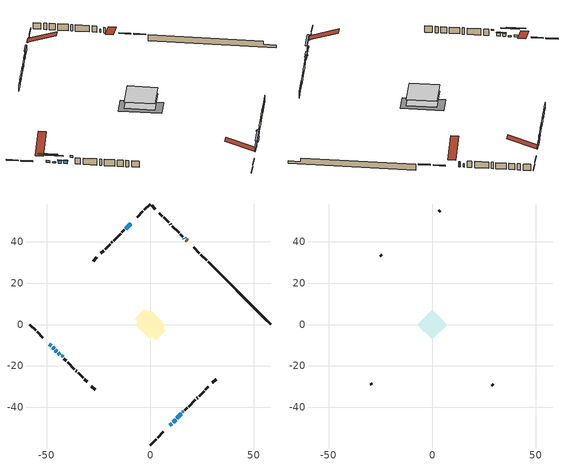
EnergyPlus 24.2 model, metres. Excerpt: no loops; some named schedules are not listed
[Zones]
conditioned space
 floor adiabatic (AdiabaticFloorConstruction): -7.22,0 0,7.22 7.22,0 0,-7.22 z1.07
 floor foundation (Slab1 construction): -7.56,2.79 -2.79,7.56 7.56,-2.79 2.79,-7.56 z-1.22
 wall outside (RimJoist1 construction): 0,-58.15 2.85,-55.3 / -58.15,0 -55.3,-2.85 / 0,58.15 -2.85,55.3 / 27.25,30.9 24.4,33.75 z1.07:1.37
 wall outside (RimJoist2 construction): 3.51,-54.64 6.33,-51.82 / -54.64,-3.51 -51.82,-6.33 / -3.51,54.64 -6.33,51.82 / 23.74,34.41 20.92,37.23 z1.07:1.37
 wall outside (AdiabaticWallConstruction 1): 17.76,40.39 17.33,40.82 z1.07:3.1
 wall outside (AdiabaticWallConstruction): 16.68,41.47 16.38,41.77 z1.07:2.29; 9.48,-48.67 10.36,-47.79 / -48.67,-9.48 -47.79,-10.36 z1.07:1.83; 11.02,-47.13 12.19,-45.96 z1.07:3.13; -47.13,-11.02 -46.41,-11.74 z1.07:1.45; -9.48,48.67 -11.89,46.26 z1.07:2.7; -45.76,-12.39 -45.09,-13.06 z1.07:2.11; 12.85,-45.3 14.97,-43.18 / -44.44,-13.71 -43.64,-14.51 z1.07:2.09
 wall outside (Wall1 construction): 16.74,-41.4 17.88,-40.27 / -41.69,-16.46 -40.56,-17.59 / -12.55,45.6 -13.68,44.47 / 15.72,42.43 14.59,43.56 z1.07:3.51
 wall outside (Wall2 construction): 18.53,-39.61 21.83,-36.32 / -39.9,-18.25 -36.6,-21.55 / -14.34,43.81 -17.63,40.52 / 13.93,44.22 10.64,47.51 z1.07:3.51
 wall outside (Wall3 construction): 22.49,-35.66 22.92,-35.23 / -35.95,-22.2 -35.51,-22.64 / -18.29,39.86 -18.72,39.43 / 9.98,48.17 9.55,48.6 z1.07:3.51
 wall outside (Wall4 construction): 23.58,-34.57 26,-32.15 / -34.86,-23.29 -32.44,-25.71 / -19.38,38.77 -21.8,36.35 / 8.89,49.26 6.47,51.68 z1.07:3.51
 wall outside (Wall5 construction): 26.66,-31.49 28.02,-30.13 / -31.78,-26.37 -30.42,-27.73 / -22.46,35.69 -23.82,34.33 / 5.81,52.34 4.45,53.7 z1.07:3.51
 wall outside (Wall7 construction): 30.01,-28.14 31.81,-26.34 / -28.42,-29.73 -26.62,-31.53 / -25.81,32.34 -27.61,30.54 / 2.46,55.69 0.66,57.49 z1.07:3.51
 wall foundation (FoundationWall1 construction): 27.9,30.25,-1.22 27.9,30.25,1.07 55.12,3.02,1.07 55.12,3.02,-0.26 58.15,0,-0.26 58.15,0,-1.22
 window (WindowConstruction 4): 16.68,41.47 16.38,41.77 z1.07:2.29
 window (WindowConstruction 5): 9.48,-48.67 10.36,-47.79 z1.07:1.83
 window (WindowConstruction 6): 11.02,-47.13 12.19,-45.96 z1.07:3.13
 window (WindowConstruction 7): -48.67,-9.48 -47.79,-10.36 z1.07:1.83
 window (WindowConstruction 8): -47.13,-11.02 -46.41,-11.74 z1.07:1.45
 window (WindowConstruction): -9.48,48.67 -11.89,46.26 z1.07:2.69
 window (WindowConstruction 1): -45.75,-12.39 -45.09,-13.06 z1.07:2.11
 window (WindowConstruction 2): 12.85,-45.3 14.97,-43.18 z1.07:2.08
 window (WindowConstruction 3): -44.43,-13.71 -43.64,-14.51 z1.07:2.08
 door (Door): 17.76,40.39 17.33,40.82 z1.07:3.1
 ceiling adiabatic (AdiabaticFloorConstruction): 0,-7.22 7.22,0 0,7.22 -7.22,0 z1.07
 roof outside (AdiabaticRoofConstruction): 16.09,-42.06,3.51 15.65,-41.62,3.72 15.18,-42.09,3.72 15.62,-42.53,3.51; -42.35,-15.81,3.51 -41.74,-15.2,3.8 -42.38,-14.55,3.8 -42.99,-15.16,3.51
 skylight (SkylightConstruction): 16.09,-42.06,3.51 15.65,-41.62,3.72 15.18,-42.09,3.72 15.62,-42.53,3.51
 skylight (SkylightConstruction 1): -42.35,-15.8,3.51 -41.74,-15.2,3.79 -42.38,-14.55,3.79 -42.99,-15.16,3.51
attic - vented
 floor to conditioned space (Floor1 construction Reversed): -7.18,0 0,7.18 7.18,0 0,-7.18 z3.51
 wall outside (Wall6 construction): 28.67,-29.48 29.36,-28.79 / -29.76,-28.39 -29.08,-29.07 / -24.47,33.68 -25.16,32.99 / 3.8,54.35 3.11,55.04 z1.07:3.51
 roof outside (Roof1 construction): 8.83,-49.32,3.51 1.83,-42.33,6.8 -0.01,-44.17,6.8 6.98,-51.16,3.51; -49.32,-8.83,3.51 -42.33,-1.83,6.8 -44.17,0.01,6.8 -51.16,-6.98,3.51; -8.83,49.32,3.51 -1.83,42.33,6.8 0.01,44.17,6.8 -6.98,51.16,3.51; 18.42,39.73,3.51 11.43,32.74,6.8 13.27,30.9,6.8 20.26,37.89,3.51
shading: 12.23,-45.92 7.62,-50.53 7.91,-50.82 12.52,-46.21 z4.47; 14.05,-44.09 9.15,-49 9.44,-49.29 14.35,-44.39 z5.77; -45.92,-12.23 -50.53,-7.62 -50.82,-7.91 -46.21,-12.52 z4.47; -44.55,-13.6 -49,-9.15 -49.29,-9.44 -44.84,-13.89 z4.09; -12.03,46.12 -9.34,48.81 -9.63,49.1 -12.32,46.41 z2.9; -44.95,-13.2 -45.9,-12.25 -46.19,-12.54 -45.24,-13.49 z2.31; 15.11,-43.04 12.7,-45.45 12.99,-45.74 15.4,-43.33 z2.29; -43.5,-14.65 -44.58,-13.57 -44.87,-13.86 -43.79,-14.94 z2.29
[Building]
Building 1: Terrain=Suburbs
[Site:Location]
London AP_ON: Latitude {deg}=43.03; Longitude {deg}=-81.15; Time Zone {hr}=-5; Elevation {m}=278; Keep Site Location Information=Yes
[Site:GroundTemperature:Shallow]
3.98693, 1.93205, 1.76749, 2.74264, 6.6573, 10.5537, 13.9317, 16.0716, 16.2534, 14.513, 11.2211, 7.44421
[Site:WaterMainsTemperature]
Calculation Method=Schedule; Temperature Schedule=mains temperature schedule
[Material] Roughness=Rough; Thermal Absorptance=0.9
Name | Thickness {m} | Conductivity {W/m-K} | Density {kg/m3} | Specific Heat {J/kg-K} | Solar Absorptance | Visible Absorptance
asphalt or fiberglass shingles | 0.00635 | 0.162714 | 1121.4 | 1465.45 | 0.4 | 0.4
asphalt or fiberglass shingles 1 | 0.00635 | 0.162714 | 1121.4 | 1465.45 | 0.7 | 0.7
ceiling loosefill ins | 0.169333 | 0.0480833 | 16.02 | 1046.75 | 0.7 | 0.7
ceiling stud and cavity | 0.1397 | 0.157727 | 65.682 | 1177.47 | 0.7 | 0.7
concrete 4.0 in. | 0.1016 | 1.803125 | 2242.8 | 837.4 | 0.7 | 0.7
concrete 8.0 in. | 0.2032 | 1.803125 | 2242.8 | 837.4 | 0.7 | 0.7
door material | 0.04445 | 0.053851 | 512.64 | 1214.23 | 0.7 | 0.7
exterior vertical ins | 0.0216958 | 0.029427 | 32.04 | 1214.23 | 0.7 | 0.7
floor covering | 0.0127 | 0.0433444 | 54.468 | 1339.84 | 0.6 | 0.6
floor rigid ins; roof rigid ins; wall rigid ins | 0.512978 | 0.029427 | 32.04 | 1214.23 | 0.7 | 0.7
floor stud and cavity | 0.1397 | 1.75129 | 37.0049 | 1207.88 | 0.7 | 0.7
furniture material conditioned space 1 | 0.1524 | 0.115458 | 640.8 | 1214.23 | 0.6 | 0.6
gypsum board | 0.0127 | 0.160291 | 801 | 837.4 | 0.6 | 0.6
gypsum board 1 | 0.0127 | 0.160291 | 801 | 837.4 | 0.7 | 0.7
osb sheathing 0.5 in. | 0.0127 | 0.115458 | 512.64 | 1214.23 | 0.7 | 0.7
osb sheathing 0.75 in. | 0.01905 | 0.115458 | 512.64 | 1214.23 | 0.7 | 0.7
osb sheathing 2.0 in. | 0.0508 | 0.115458 | 512.64 | 1214.23 | 0.7 | 0.7
rim joist rigid ins | 0.051816 | 0.029427 | 32.04 | 1214.23 | 0.7 | 0.7
rim joist stud and cavity | 0.0508 | 0.311623 | 125.044 | 1163.47 | 0.6 | 0.6
rim joist stud and cavity 1 | 0.0508 | 0.0296939 | 125.044 | 1163.47 | 0.6 | 0.6
roof stud and cavity | 0.18415 | 1.78685 | 37.0049 | 1207.88 | 0.6 | 0.6
wall stud and cavity | 0.1397 | 0.111431 | 139.0536 | 1170.24 | 0.7 | 0.7
wall stud and cavity 1 | 0.1397 | 0.0830768 | 139.0536 | 1170.24 | 0.7 | 0.7
wall stud and cavity 2 | 0.1397 | 0.132011 | 139.0536 | 1170.24 | 0.7 | 0.7
wall stud and cavity 3 | 0.1397 | 0.0965188 | 139.0536 | 1170.24 | 0.7 | 0.7
wall stud and cavity 4 | 0.1397 | 0.102637 | 139.0536 | 1170.24 | 0.7 | 0.7
wall stud and cavity 5 | 0.0889 | 6.1454 | 50.32683 | 1063.81 | 0.6 | 0.6
wall stud and cavity 6 | 0.0889 | 0.380278 | 52.3479 | 1209.89 | 0.7 | 0.7
wall stud and cavity 7 | 0.0889 | 0.391764 | 83.0341 | 1211.67 | 0.7 | 0.7
wood siding | 0.0254 | 0.102417 | 544.68 | 1172.36 | 0.4 | 0.4
wood siding 1 | 0.00254 | 0.102417 | 544.68 | 1172.36 | 0.4 | 0.4
wood siding 2; wood siding 3; wood siding 4 | 0.0254 | 0.102417 | 544.68 | 1172.36 | 0.7 | 0.7
[WindowMaterial:SimpleGlazingSystem]
Name | U-Factor {W/m2-K} | Solar Heat Gain Coefficient
SkylightMaterial | 2.65124 | 0.5908
SkylightMaterial 1 | 2.6428 | 0.6248
WindowMaterial | 2.15537 | 0.6
WindowMaterial 1 | 2.32344 | 0.53
WindowMaterial 2 | 2.34274 | 0.53
WindowMaterial 3 | 2.41769 | 0.51
WindowMaterial 4 | 2.986628 | 0.6
WindowMaterial 5 | 3.27961 | 0.53
WindowMaterial 6 | 2.98038 | 0.59
WindowMaterial 7 | 5.06534 | 0.63
[Construction]
AdiabaticFloorConstruction: floor stud and cavity, floor rigid ins, osb sheathing 0.75 in., floor covering
AdiabaticRoofConstruction: asphalt or fiberglass shingles 1, roof rigid ins, osb sheathing 0.75 in., roof stud and cavity
AdiabaticWallConstruction: wood siding 3, wall rigid ins, wall stud and cavity 6, gypsum board
AdiabaticWallConstruction 1: wood siding 4, wall rigid ins, wall stud and cavity 6, gypsum board
Door: door material
Floor1 construction Reversed: gypsum board, ceiling stud and cavity, ceiling loosefill ins
FoundationWall1 construction: concrete 8.0 in., gypsum board 1
furniture construction conditioned space 1: furniture material conditioned space 1
PartitionWallConstruction: gypsum board, wall stud and cavity 7, gypsum board
RimJoist1 construction: wood siding 2, rim joist rigid ins, osb sheathing 2.0 in., rim joist stud and cavity
RimJoist2 construction: wood siding 2, osb sheathing 2.0 in., rim joist stud and cavity 1
Roof1 construction: asphalt or fiberglass shingles
SkylightConstruction: SkylightMaterial
SkylightConstruction 1: SkylightMaterial 1
Slab1 construction: concrete 4.0 in.
Wall1 construction: wood siding, osb sheathing 0.5 in., wall stud and cavity, gypsum board
Wall2 construction: wood siding, osb sheathing 0.5 in., wall stud and cavity 1, gypsum board
Wall3 construction: wood siding, osb sheathing 0.5 in., wall stud and cavity 2, gypsum board
Wall4 construction; Wall7 construction: wood siding, osb sheathing 0.5 in., wall stud and cavity 3, gypsum board
Wall5 construction: wood siding, osb sheathing 0.5 in., wall stud and cavity 4, gypsum board
Wall6 construction: wood siding 1, wall stud and cavity 5
WindowConstruction: WindowMaterial
WindowConstruction 1: WindowMaterial 1
WindowConstruction 2: WindowMaterial 2
WindowConstruction 3: WindowMaterial 3
WindowConstruction 4: WindowMaterial 4
WindowConstruction 5; WindowConstruction 7: WindowMaterial 5
WindowConstruction 6: WindowMaterial 6
WindowConstruction 8: WindowMaterial 7
[Zone] Multiplier=1; Part of Total Floor Area=Yes
Name | Volume {m3}
attic - vented | 56.1161
conditioned space | 502.7
[Space]
Name | Zone | Volume {m3}
attic - vented 1 | attic - vented | 56.1161
conditioned space 1 | conditioned space | 502.7
[ZoneInfiltration:EffectiveLeakageArea]
infil attic - vented 1: Zone or Space=attic - vented 1; Schedule=Always On Discrete; Effective Air Leakage Area {cm2}=4495.24; Stack Coefficient=0.000398781; Wind Coefficient=1.34923e-05
[ZoneMixing]
whole house fan mix: Zone or Space=attic - vented; Schedule=Always On Continuous; Design Flow Rate Calculation Method=Flow/Zone; Design Flow Rate {m3/s}=0; Source Zone or Space=conditioned space
[SurfaceProperty:ExposedFoundationPerimeter]
Slab1: Exposed Perimeter Calculation Method=TotalExposedPerimeter; Total Exposed Perimeter {m}=42.775
[InternalMass] Zone or ZoneList=conditioned space; Space or SpaceList=conditioned space 1
Name | Construction | Surface Area {m2}
furniture mass conditioned space 1 | furniture construction conditioned space 1 | 81.24
partition wall mass | PartitionWallConstruction | 203.1
[Lights]
interior lighting: Zone or ZoneList or Space or SpaceList=conditioned space 1; Schedule=interior lighting schedule; Design Level Calculation Method=LightingLevel; Lighting Level {W}=343.2; Return Air Fraction=0; Fraction Radiant=0.6; Fraction Visible=0.2; Fraction Replaceable=1
[People]
occupants: Zone or ZoneList or Space or SpaceList=conditioned space 1; Number of People Schedule=occupants schedule; Number of People Calculation Method=People; Number of People=3; Fraction Radiant=0.314171; Sensible Heat Fraction=0.56303; Activity Level Schedule=occupants activity schedule; Carbon Dioxide Generation Rate {m3/s-W}=0; Enable ASHRAE 55 Comfort Warnings=No; Mean Radiant Temperature Calculation Type=EnclosureAveraged
[ElectricEquipment] Zone or ZoneList or Space or SpaceList=conditioned space 1; Design Level Calculation Method=EquipmentLevel
Name | Schedule | Design Level {W} | Fraction Latent | Fraction Radiant | Fraction Lost
clothes dryer | clothes dryer schedule | 140.772 | 0.015 | 0.081 | 0.85
clothes washer | clothes washer schedule | 32.1985 | 0.03 | 0.162 | 0.7
cooking range | cooking range schedule | 215.147 | 0.08 | 0.432 | 0.2
dishwasher | dishwasher schedule | 66.8632 | 0.3 | 0.18 | 0.4
fridge | fridge schedule | 72.9452 | 0 | 0.6 | 0
mech vent bath fan 0 | mech vent bath fan 0 schedule | 50.2 | 0 | 0 | 1
mech vent bath fan 1 | mech vent bath fan 1 schedule | 50.2 | 0 | 0 | 1
mech vent house fan | mech vent house fan schedule | 0 | 0 | 0 | 1
mech vent house fan cfis | mech vent house fan cfis schedule | 0 | 0 | 0 | 0
mech vent range fan 0 | mech vent range fan 0 schedule | 57 | 0 | 0 | 1
misc plug loads | misc plug loads schedule | 494.7 | 0.045 | 0.513 | 0.1
whole house fan | Always On Discrete | 0 | 0 | 0 | 1
[OtherEquipment] Zone or ZoneList or Space or SpaceList=conditioned space 1; Design Level Calculation Method=EquipmentLevel
Name | Fuel Type | Schedule | Design Level {W} | Fraction Latent | Fraction Radiant | Fraction Lost
clothes dryer 1 | Electricity | clothes dryer schedule | 0 | 0.015 | 0.081 | 0.85
cooking range 1 | Electricity | cooking range schedule | 0 | 0.08 | 0.432 | 0.2
general water use latent | None | general water use schedule | 62.594 | 1 | 0 | 0
general water use sensible | None | general water use schedule | -61.6891 | 0 | 0.6 | 0
mech vent house fan latent load | None | Always On Discrete | 0 | 1 | 0 | 0
mech vent house fan sensible load | None | Always On Discrete | 0 | 0 | 0 | 0
water heater energy adjustment1 | NaturalGas | Always On Discrete | 0.01 | 0 | 0 | 1
[ZoneInfiltration:DesignFlowRate] Zone or ZoneList or Space or SpaceList=conditioned space 1; Schedule=Always On Discrete; Design Flow Rate Calculation Method=Flow/Zone; Design Flow Rate {m3/s}=0
infil flow; natural vent flow; whole house fan flow
[Foundation:Kiva]
Foundation Kiva 1: Initial Indoor Air Temperature {C}=18; Wall Height Above Grade {m}=1.07; Wall Depth Below Slab {m}=0.2032; Custom Block Material Name 1=exterior vertical ins; Custom Block Depth 1 {m}=2.28999; Custom Block X Position 1 {m}=0.2159; Custom Block Z Position 1 {m}=0
[Foundation:Kiva:Settings]
Soil Conductivity {W/m-K}=0.849921; Soil Density {kg/m3}=1842.3; Soil Specific Heat {J/kg-K}=418.7; Ground Solar Absorptivity=0.9; Ground Thermal Absorptivity=0.9; Ground Surface Roughness {m}=0.03; Far-Field Width {m}=40; Deep-Ground Boundary Condition=ZeroFlux; Deep-Ground Depth {m}=40; Minimum Cell Dimension {m}=0.2; Maximum Cell Growth Coefficient=3; Simulation Timestep=Timestep
[Exterior:Lights]
exterior lighting: Schedule=exterior lighting schedule; Design Level {W}=75.6
[Schedule:Constant]
Name | Hourly Value
Always On Continuous; mech vent house fan schedule; mech vent house fan cfis schedule; Always On Discrete | 1
occupants activity schedule | 117.228
fridge schedule | 0
[Schedule:Week:Daily]
interior lighting schedule Week Rule - Jan1-Jan27: interior lighting schedule day, interior lighting schedule day, interior lighting schedule day, interior lighting schedule day, interior lighting schedule day, interior lighting schedule day, interior lighting schedule day, interior lighting schedule default day, interior lighting schedule default day, interior lighting schedule default day, interior lighting schedule default day, interior lighting schedule default day
interior lighting schedule Week Rule - Jan28-Feb3: interior lighting schedule day, interior lighting schedule day, interior lighting schedule day, interior lighting schedule day, interior lighting schedule day 1, interior lighting schedule day 1, interior lighting schedule day 1, interior lighting schedule default day, interior lighting schedule default day, interior lighting schedule default day, interior lighting schedule default day, interior lighting schedule default day
interior lighting schedule Week Rule - Feb4-Feb24: interior lighting schedule day 1, interior lighting schedule day 1, interior lighting schedule day 1, interior lighting schedule day 1, interior lighting schedule day 1, interior lighting schedule day 1, interior lighting schedule day 1, interior lighting schedule default day, interior lighting schedule default day, interior lighting schedule default day, interior lighting schedule default day, interior lighting schedule default day
interior lighting schedule Week Rule - Feb25-Mar3: interior lighting schedule day 1, interior lighting schedule day 1, interior lighting schedule day 1, interior lighting schedule day 1, interior lighting schedule day 2, interior lighting schedule day 2, interior lighting schedule day 2, interior lighting schedule default day, interior lighting schedule default day, interior lighting schedule default day, interior lighting schedule default day, interior lighting schedule default day
interior lighting schedule Week Rule - Mar4-Mar31: interior lighting schedule day 2, interior lighting schedule day 2, interior lighting schedule day 2, interior lighting schedule day 2, interior lighting schedule day 2, interior lighting schedule day 2, interior lighting schedule day 2, interior lighting schedule default day, interior lighting schedule default day, interior lighting schedule default day, interior lighting schedule default day, interior lighting schedule default day
interior lighting schedule Week Rule - Apr1-Apr28: interior lighting schedule day 3, interior lighting schedule day 3, interior lighting schedule day 3, interior lighting schedule day 3, interior lighting schedule day 3, interior lighting schedule day 3, interior lighting schedule day 3, interior lighting schedule default day, interior lighting schedule default day, interior lighting schedule default day, interior lighting schedule default day, interior lighting schedule default day
interior lighting schedule Week Rule - Apr29-May5: interior lighting schedule day 3, interior lighting schedule day 3, interior lighting schedule day 4, interior lighting schedule day 4, interior lighting schedule day 4, interior lighting schedule day 4, interior lighting schedule day 4, interior lighting schedule default day, interior lighting schedule default day, interior lighting schedule default day, interior lighting schedule default day, interior lighting schedule default day
interior lighting schedule Week Rule - May6-May26: interior lighting schedule day 4, interior lighting schedule day 4, interior lighting schedule day 4, interior lighting schedule day 4, interior lighting schedule day 4, interior lighting schedule day 4, interior lighting schedule day 4, interior lighting schedule default day, interior lighting schedule default day, interior lighting schedule default day, interior lighting schedule default day, interior lighting schedule default day
interior lighting schedule Week Rule - May27-Jun2: interior lighting schedule day 4, interior lighting schedule day 4, interior lighting schedule day 4, interior lighting schedule day 4, interior lighting schedule day 4, interior lighting schedule day 5, interior lighting schedule day 5, interior lighting schedule default day, interior lighting schedule default day, interior lighting schedule default day, interior lighting schedule default day, interior lighting schedule default day
interior lighting schedule Week Rule - Jun3-Jun30: interior lighting schedule day 5, interior lighting schedule day 5, interior lighting schedule day 5, interior lighting schedule day 5, interior lighting schedule day 5, interior lighting schedule day 5, interior lighting schedule day 5, interior lighting schedule default day, interior lighting schedule default day, interior lighting schedule default day, interior lighting schedule default day, interior lighting schedule default day
interior lighting schedule Week Rule - Jul1-Jul28: interior lighting schedule day 6, interior lighting schedule day 6, interior lighting schedule day 6, interior lighting schedule day 6, interior lighting schedule day 6, interior lighting schedule day 6, interior lighting schedule day 6, interior lighting schedule default day, interior lighting schedule default day, interior lighting schedule default day, interior lighting schedule default day, interior lighting schedule default day
interior lighting schedule Week Rule - Jul29-Aug4: interior lighting schedule day 6, interior lighting schedule day 6, interior lighting schedule day 6, interior lighting schedule day 7, interior lighting schedule day 7, interior lighting schedule day 7, interior lighting schedule day 7, interior lighting schedule default day, interior lighting schedule default day, interior lighting schedule default day, interior lighting schedule default day, interior lighting schedule default day
interior lighting schedule Week Rule - Aug5-Aug25: interior lighting schedule day 7, interior lighting schedule day 7, interior lighting schedule day 7, interior lighting schedule day 7, interior lighting schedule day 7, interior lighting schedule day 7, interior lighting schedule day 7, interior lighting schedule default day, interior lighting schedule default day, interior lighting schedule default day, interior lighting schedule default day, interior lighting schedule default day
interior lighting schedule Week Rule - Aug26-Sep1: interior lighting schedule day 7, interior lighting schedule day 7, interior lighting schedule day 7, interior lighting schedule day 7, interior lighting schedule day 7, interior lighting schedule day 7, interior lighting schedule day 8, interior lighting schedule default day, interior lighting schedule default day, interior lighting schedule default day, interior lighting schedule default day, interior lighting schedule default day
interior lighting schedule Week Rule - Sep2-Sep29: interior lighting schedule day 8, interior lighting schedule day 8, interior lighting schedule day 8, interior lighting schedule day 8, interior lighting schedule day 8, interior lighting schedule day 8, interior lighting schedule day 8, interior lighting schedule default day, interior lighting schedule default day, interior lighting schedule default day, interior lighting schedule default day, interior lighting schedule default day
interior lighting schedule Week Rule - Sep30-Oct6: interior lighting schedule day 8, interior lighting schedule day 9, interior lighting schedule day 9, interior lighting schedule day 9, interior lighting schedule day 9, interior lighting schedule day 9, interior lighting schedule day 9, interior lighting schedule default day, interior lighting schedule default day, interior lighting schedule default day, interior lighting schedule default day, interior lighting schedule default day
interior lighting schedule Week Rule - Oct7-Oct27: interior lighting schedule day 9, interior lighting schedule day 9, interior lighting schedule day 9, interior lighting schedule day 9, interior lighting schedule day 9, interior lighting schedule day 9, interior lighting schedule day 9, interior lighting schedule default day, interior lighting schedule default day, interior lighting schedule default day, interior lighting schedule default day, interior lighting schedule default day
interior lighting schedule Week Rule - Oct28-Nov3: interior lighting schedule day 9, interior lighting schedule day 9, interior lighting schedule day 9, interior lighting schedule day 9, interior lighting schedule day 10, interior lighting schedule day 10, interior lighting schedule day 10, interior lighting schedule default day, interior lighting schedule default day, interior lighting schedule default day, interior lighting schedule default day, interior lighting schedule default day
interior lighting schedule Week Rule - Nov4-Nov24: interior lighting schedule day 10, interior lighting schedule day 10, interior lighting schedule day 10, interior lighting schedule day 10, interior lighting schedule day 10, interior lighting schedule day 10, interior lighting schedule day 10, interior lighting schedule default day, interior lighting schedule default day, interior lighting schedule default day, interior lighting schedule default day, interior lighting schedule default day
interior lighting schedule Week Rule - Nov25-Dec1: interior lighting schedule day 10, interior lighting schedule day 10, interior lighting schedule day 10, interior lighting schedule day 10, interior lighting schedule day 10, interior lighting schedule day 10, interior lighting schedule day 11, interior lighting schedule default day, interior lighting schedule default day, interior lighting schedule default day, interior lighting schedule default day, interior lighting schedule default day
interior lighting schedule Week Rule - Dec2-Dec31: interior lighting schedule day 11, interior lighting schedule day 11, interior lighting schedule day 11, interior lighting schedule day 11, interior lighting schedule day 11, interior lighting schedule day 11, interior lighting schedule day 11, interior lighting schedule default day, interior lighting schedule default day, interior lighting schedule default day, interior lighting schedule default day, interior lighting schedule default day
occupants schedule Week Rule - Jan1-Dec31: occupants schedule day, occupants schedule day, occupants schedule day, occupants schedule day, occupants schedule day, occupants schedule day, occupants schedule day, occupants schedule default day, occupants schedule default day, occupants schedule default day, occupants schedule default day, occupants schedule default day
clothes dryer schedule Week Rule - Jan1-Dec31: clothes dryer schedule day, clothes dryer schedule day, clothes dryer schedule day, clothes dryer schedule day, clothes dryer schedule day, clothes dryer schedule day, clothes dryer schedule day, clothes dryer schedule default day, clothes dryer schedule default day, clothes dryer schedule default day, clothes dryer schedule default day, clothes dryer schedule default day
clothes washer schedule Week Rule - Jan1-Dec31: clothes washer schedule day, clothes washer schedule day, clothes washer schedule day, clothes washer schedule day, clothes washer schedule day, clothes washer schedule day, clothes washer schedule day, clothes washer schedule default day, clothes washer schedule default day, clothes washer schedule default day, clothes washer schedule default day, clothes washer schedule default day
cooking range schedule Week Rule - Jan1-Dec31: cooking range schedule day, cooking range schedule day, cooking range schedule day, cooking range schedule day, cooking range schedule day, cooking range schedule day, cooking range schedule day, cooking range schedule default day, cooking range schedule default day, cooking range schedule default day, cooking range schedule default day, cooking range schedule default day
dishwasher schedule Week Rule - Jan1-Dec31: dishwasher schedule day, dishwasher schedule day, dishwasher schedule day, dishwasher schedule day, dishwasher schedule day, dishwasher schedule day, dishwasher schedule day, dishwasher schedule default day, dishwasher schedule default day, dishwasher schedule default day, dishwasher schedule default day, dishwasher schedule default day
mech vent bath fan 0 schedule Week Rule - Jan1-Dec31: mech vent bath fan 0 schedule day, mech vent bath fan 0 schedule day, mech vent bath fan 0 schedule day, mech vent bath fan 0 schedule day, mech vent bath fan 0 schedule day, mech vent bath fan 0 schedule day, mech vent bath fan 0 schedule day, mech vent bath fan 0 schedule default day, mech vent bath fan 0 schedule default day, mech vent bath fan 0 schedule default day, mech vent bath fan 0 schedule default day, mech vent bath fan 0 schedule default day
mech vent bath fan 1 schedule Week Rule - Jan1-Dec31: mech vent bath fan 1 schedule day, mech vent bath fan 1 schedule day, mech vent bath fan 1 schedule day, mech vent bath fan 1 schedule day, mech vent bath fan 1 schedule day, mech vent bath fan 1 schedule day, mech vent bath fan 1 schedule day, mech vent bath fan 1 schedule default day, mech vent bath fan 1 schedule default day, mech vent bath fan 1 schedule default day, mech vent bath fan 1 schedule default day, mech vent bath fan 1 schedule default day
mech vent range fan 0 schedule Week Rule - Jan1-Dec31: mech vent range fan 0 schedule day, mech vent range fan 0 schedule day, mech vent range fan 0 schedule day, mech vent range fan 0 schedule day, mech vent range fan 0 schedule day, mech vent range fan 0 schedule day, mech vent range fan 0 schedule day, mech vent range fan 0 schedule default day, mech vent range fan 0 schedule default day, mech vent range fan 0 schedule default day, mech vent range fan 0 schedule default day, mech vent range fan 0 schedule default day
misc plug loads schedule Week Rule - Jan1-Dec31: misc plug loads schedule day, misc plug loads schedule day, misc plug loads schedule day, misc plug loads schedule day, misc plug loads schedule day, misc plug loads schedule day, misc plug loads schedule day, misc plug loads schedule default day, misc plug loads schedule default day, misc plug loads schedule default day, misc plug loads schedule default day, misc plug loads schedule default day
general water use schedule Week Rule - Jan1-Dec31: general water use schedule day, general water use schedule day, general water use schedule day, general water use schedule day, general water use schedule day, general water use schedule day, general water use schedule day, general water use schedule default day, general water use schedule default day, general water use schedule default day, general water use schedule default day, general water use schedule default day
exterior lighting schedule Week Rule - Jan1-Jan27: exterior lighting schedule day, exterior lighting schedule day, exterior lighting schedule day, exterior lighting schedule day, exterior lighting schedule day, exterior lighting schedule day, exterior lighting schedule day, exterior lighting schedule default day, exterior lighting schedule default day, exterior lighting schedule default day, exterior lighting schedule default day, exterior lighting schedule default day
exterior lighting schedule Week Rule - Jan28-Feb3: exterior lighting schedule day, exterior lighting schedule day, exterior lighting schedule day, exterior lighting schedule day, exterior lighting schedule day 1, exterior lighting schedule day 1, exterior lighting schedule day 1, exterior lighting schedule default day, exterior lighting schedule default day, exterior lighting schedule default day, exterior lighting schedule default day, exterior lighting schedule default day
exterior lighting schedule Week Rule - Feb4-Feb24: exterior lighting schedule day 1, exterior lighting schedule day 1, exterior lighting schedule day 1, exterior lighting schedule day 1, exterior lighting schedule day 1, exterior lighting schedule day 1, exterior lighting schedule day 1, exterior lighting schedule default day, exterior lighting schedule default day, exterior lighting schedule default day, exterior lighting schedule default day, exterior lighting schedule default day
exterior lighting schedule Week Rule - Feb25-Mar3: exterior lighting schedule day 1, exterior lighting schedule day 1, exterior lighting schedule day 1, exterior lighting schedule day 1, exterior lighting schedule day 2, exterior lighting schedule day 2, exterior lighting schedule day 2, exterior lighting schedule default day, exterior lighting schedule default day, exterior lighting schedule default day, exterior lighting schedule default day, exterior lighting schedule default day
exterior lighting schedule Week Rule - Mar4-Mar31: exterior lighting schedule day 2, exterior lighting schedule day 2, exterior lighting schedule day 2, exterior lighting schedule day 2, exterior lighting schedule day 2, exterior lighting schedule day 2, exterior lighting schedule day 2, exterior lighting schedule default day, exterior lighting schedule default day, exterior lighting schedule default day, exterior lighting schedule default day, exterior lighting schedule default day
exterior lighting schedule Week Rule - Apr1-Apr28: exterior lighting schedule day 3, exterior lighting schedule day 3, exterior lighting schedule day 3, exterior lighting schedule day 3, exterior lighting schedule day 3, exterior lighting schedule day 3, exterior lighting schedule day 3, exterior lighting schedule default day, exterior lighting schedule default day, exterior lighting schedule default day, exterior lighting schedule default day, exterior lighting schedule default day
exterior lighting schedule Week Rule - Apr29-May5: exterior lighting schedule day 3, exterior lighting schedule day 3, exterior lighting schedule day 4, exterior lighting schedule day 4, exterior lighting schedule day 4, exterior lighting schedule day 4, exterior lighting schedule day 4, exterior lighting schedule default day, exterior lighting schedule default day, exterior lighting schedule default day, exterior lighting schedule default day, exterior lighting schedule default day
exterior lighting schedule Week Rule - May6-May26: exterior lighting schedule day 4, exterior lighting schedule day 4, exterior lighting schedule day 4, exterior lighting schedule day 4, exterior lighting schedule day 4, exterior lighting schedule day 4, exterior lighting schedule day 4, exterior lighting schedule default day, exterior lighting schedule default day, exterior lighting schedule default day, exterior lighting schedule default day, exterior lighting schedule default day
exterior lighting schedule Week Rule - May27-Jun2: exterior lighting schedule day 4, exterior lighting schedule day 4, exterior lighting schedule day 4, exterior lighting schedule day 4, exterior lighting schedule day 4, exterior lighting schedule day 5, exterior lighting schedule day 5, exterior lighting schedule default day, exterior lighting schedule default day, exterior lighting schedule default day, exterior lighting schedule default day, exterior lighting schedule default day
exterior lighting schedule Week Rule - Jun3-Jun30: exterior lighting schedule day 5, exterior lighting schedule day 5, exterior lighting schedule day 5, exterior lighting schedule day 5, exterior lighting schedule day 5, exterior lighting schedule day 5, exterior lighting schedule day 5, exterior lighting schedule default day, exterior lighting schedule default day, exterior lighting schedule default day, exterior lighting schedule default day, exterior lighting schedule default day
exterior lighting schedule Week Rule - Jul1-Jul28: exterior lighting schedule day 6, exterior lighting schedule day 6, exterior lighting schedule day 6, exterior lighting schedule day 6, exterior lighting schedule day 6, exterior lighting schedule day 6, exterior lighting schedule day 6, exterior lighting schedule default day, exterior lighting schedule default day, exterior lighting schedule default day, exterior lighting schedule default day, exterior lighting schedule default day
exterior lighting schedule Week Rule - Jul29-Aug4: exterior lighting schedule day 6, exterior lighting schedule day 6, exterior lighting schedule day 6, exterior lighting schedule day 7, exterior lighting schedule day 7, exterior lighting schedule day 7, exterior lighting schedule day 7, exterior lighting schedule default day, exterior lighting schedule default day, exterior lighting schedule default day, exterior lighting schedule default day, exterior lighting schedule default day
exterior lighting schedule Week Rule - Aug5-Aug25: exterior lighting schedule day 7, exterior lighting schedule day 7, exterior lighting schedule day 7, exterior lighting schedule day 7, exterior lighting schedule day 7, exterior lighting schedule day 7, exterior lighting schedule day 7, exterior lighting schedule default day, exterior lighting schedule default day, exterior lighting schedule default day, exterior lighting schedule default day, exterior lighting schedule default day
[Schedule:Year]
interior lighting schedule: interior lighting schedule Week Rule - Jan1-Jan27, 1, 1, 1, 27, interior lighting schedule Week Rule - Jan28-Feb3, 1, 28, 2, 3, interior lighting schedule Week Rule - Feb4-Feb24, 2, 4, 2, 24, interior lighting schedule Week Rule - Feb25-Mar3, 2, 25, 3, 3, interior lighting schedule Week Rule - Mar4-Mar31, 3, 4, 3, 31, interior lighting schedule Week Rule - Apr1-Apr28, 4, 1, 4, 28, interior lighting schedule Week Rule - Apr29-May5, 4, 29, 5, 5, interior lighting schedule Week Rule - May6-May26, 5, 6, 5, 26, interior lighting schedule Week Rule - May27-Jun2, 5, 27, 6, 2, interior lighting schedule Week Rule - Jun3-Jun30, 6, 3, 6, 30, interior lighting schedule Week Rule - Jul1-Jul28, 7, 1, 7, 28, interior lighting schedule Week Rule - Jul29-Aug4, 7, 29, 8, 4, interior lighting schedule Week Rule - Aug5-Aug25, 8, 5, 8, 25, interior lighting schedule Week Rule - Aug26-Sep1, 8, 26, 9, 1, interior lighting schedule Week Rule - Sep2-Sep29, 9, 2, 9, 29, interior lighting schedule Week Rule - Sep30-Oct6, 9, 30, 10, 6, interior lighting schedule Week Rule - Oct7-Oct27, 10, 7, 10, 27, interior lighting schedule Week Rule - Oct28-Nov3, 10, 28, 11, 3, interior lighting schedule Week Rule - Nov4-Nov24, 11, 4, 11, 24, interior lighting schedule Week Rule - Nov25-Dec1, 11, 25, 12, 1, interior lighting schedule Week Rule - Dec2-Dec31, 12, 2, 12, 31
occupants schedule: occupants schedule Week Rule - Jan1-Dec31, 1, 1, 12, 31
clothes dryer schedule: clothes dryer schedule Week Rule - Jan1-Dec31, 1, 1, 12, 31
clothes washer schedule: clothes washer schedule Week Rule - Jan1-Dec31, 1, 1, 12, 31
cooking range schedule: cooking range schedule Week Rule - Jan1-Dec31, 1, 1, 12, 31
dishwasher schedule: dishwasher schedule Week Rule - Jan1-Dec31, 1, 1, 12, 31
mech vent bath fan 0 schedule: mech vent bath fan 0 schedule Week Rule - Jan1-Dec31, 1, 1, 12, 31
mech vent bath fan 1 schedule: mech vent bath fan 1 schedule Week Rule - Jan1-Dec31, 1, 1, 12, 31
mech vent range fan 0 schedule: mech vent range fan 0 schedule Week Rule - Jan1-Dec31, 1, 1, 12, 31
misc plug loads schedule: misc plug loads schedule Week Rule - Jan1-Dec31, 1, 1, 12, 31
general water use schedule: general water use schedule Week Rule - Jan1-Dec31, 1, 1, 12, 31
exterior lighting schedule: exterior lighting schedule Week Rule - Jan1-Jan27, 1, 1, 1, 27, exterior lighting schedule Week Rule - Jan28-Feb3, 1, 28, 2, 3, exterior lighting schedule Week Rule - Feb4-Feb24, 2, 4, 2, 24, exterior lighting schedule Week Rule - Feb25-Mar3, 2, 25, 3, 3, exterior lighting schedule Week Rule - Mar4-Mar31, 3, 4, 3, 31, exterior lighting schedule Week Rule - Apr1-Apr28, 4, 1, 4, 28, exterior lighting schedule Week Rule - Apr29-May5, 4, 29, 5, 5, exterior lighting schedule Week Rule - May6-May26, 5, 6, 5, 26, exterior lighting schedule Week Rule - May27-Jun2, 5, 27, 6, 2, exterior lighting schedule Week Rule - Jun3-Jun30, 6, 3, 6, 30, exterior lighting schedule Week Rule - Jul1-Jul28, 7, 1, 7, 28, exterior lighting schedule Week Rule - Jul29-Aug4, 7, 29, 8, 4, exterior lighting schedule Week Rule - Aug5-Aug25, 8, 5, 8, 25, exterior lighting schedule Week Rule - Aug26-Sep1, 8, 26, 9, 1, exterior lighting schedule Week Rule - Sep2-Sep29, 9, 2, 9, 29, exterior lighting schedule Week Rule - Sep30-Oct6, 9, 30, 10, 6, exterior lighting schedule Week Rule - Oct7-Oct27, 10, 7, 10, 27, exterior lighting schedule Week Rule - Oct28-Nov3, 10, 28, 11, 3, exterior lighting schedule Week Rule - Nov4-Nov24, 11, 4, 11, 24, exterior lighting schedule Week Rule - Nov25-Dec1, 11, 25, 12, 1, exterior lighting schedule Week Rule - Dec2-Dec31, 12, 2, 12, 31
[Schedule:Compact]
mains temperature schedule: Through: 01/01, For: AllDays, Until: 24:00, 7.96722, Through: 01/02, For: AllDays, Until: 24:00, 7.89722, Through: 01/03, For: AllDays, Until: 24:00, 7.82778, Through: 01/04, For: AllDays, Until: 24:00, 7.76, Through: 01/05, For: AllDays, Until: 24:00, 7.69333, Through: 01/06, For: AllDays, Until: 24:00, 7.62778, Through: 01/07, For: AllDays, Until: 24:00, 7.56389, Through: 01/08, For: AllDays, Until: 24:00, 7.50167, Through: 01/09, For: AllDays, Until: 24:00, 7.44056, Through: 01/10, For: AllDays, Until: 24:00, 7.38056, Through: 01/11, For: AllDays, Until: 24:00, 7.32222, Through: 01/12, For: AllDays, Until: 24:00, 7.26556, Through: 01/13, For: AllDays, Until: 24:00, 7.21, Through: 01/14, For: AllDays, Until: 24:00, 7.15556, Through: 01/15, For: AllDays, Until: 24:00, 7.10333, Through: 01/16, For: AllDays, Until: 24:00, 7.05222, Through: 01/17, For: AllDays, Until: 24:00, 7.00278, Through: 01/18, For: AllDays, Until: 24:00, 6.955, Through: 01/19, For: AllDays, Until: 24:00, 6.90833, Through: 01/20, For: AllDays, Until: 24:00, 6.86389, Through: 01/21, For: AllDays, Until: 24:00, 6.82056, Through: 01/22, For: AllDays, Until: 24:00, 6.77889, Through: 01/23, For: AllDays, Until: 24:00, 6.73889, Through: 01/24, For: AllDays, Until: 24:00, 6.7, Through: 01/25, For: AllDays, Until: 24:00, 6.66333, Through: 01/26, For: AllDays, Until: 24:00, 6.62833, Through: 01/27, For: AllDays, Until: 24:00, 6.59444, Through: 01/28, For: AllDays, Until: 24:00, 6.56278, Through: 01/29, For: AllDays, Until: 24:00, 6.53222, Through: 01/30, For: AllDays, Until: 24:00, 6.50389, Through: 01/31, For: AllDays, Until: 24:00, 6.47722, Through: 02/01, For: AllDays, Until: 24:00, 6.45167, Through: 02/02, For: AllDays, Until: 24:00, 6.42833, Through: 02/03, For: AllDays, Until: 24:00, 6.40667, Through: 02/04, For: AllDays, Until: 24:00, 6.38611, Through: 02/05, For: AllDays, Until: 24:00, 6.36778, Through: 02/06, For: AllDays, Until: 24:00, 6.35111, Through: 02/07, For: AllDays, Until: 24:00, 6.33611, Through: 02/08, For: AllDays, Until: 24:00, 6.32333, Through: 02/09, For: AllDays, Until: 24:00, 6.31167, Through: 02/10, For: AllDays, Until: 24:00, 6.30222, Through: 02/11, For: AllDays, Until: 24:00, 6.29389, Through: 02/12, For: AllDays, Until: 24:00, 6.28778, Through: 02/13, For: AllDays, Until: 24:00, 6.28333, Through: 02/14, For: AllDays, Until: 24:00, 6.28056, Through: 02/15, For: AllDays, Until: 24:00, 6.27944, Through: 02/16, For: AllDays, Until: 24:00, 6.28, Through: 02/17, For: AllDays, Until: 24:00, 6.28278, Through: 02/18, For: AllDays, Until: 24:00, 6.28722, Through: 02/19, For: AllDays, Until: 24:00, 6.29278, Through: 02/20, For: AllDays, Until: 24:00, 6.30056, Through: 02/21, For: AllDays, Until: 24:00, 6.31, Through: 02/22, For: AllDays, Until: 24:00, 6.32111, Through: 02/23, For: AllDays, Until: 24:00, 6.33444, Through: 02/24, For: AllDays, Until: 24:00, 6.34889, Through: 02/25, For: AllDays, Until: 24:00, 6.36556, Through: 02/26, For: AllDays, Until: 24:00, 6.38333, Through: 02/27, For: AllDays, Until: 24:00, 6.40333, Through: 02/28, For: AllDays, Until: 24:00, 6.425, Through: 03/01, For: AllDays, Until: 24:00, 6.44833, Through: 03/02, For: AllDays, Until: 24:00, 6.47278, Through: 03/03, For: AllDays, Until: 24:00, 6.49944, Through: 03/04, For: AllDays, Until: 24:00, 6.52778, Through: 03/05, For: AllDays, Until: 24:00, 6.55778, Through: 03/06, For: AllDays, Until: 24:00, 6.58944, Through: 03/07, For: AllDays, Until: 24:00, 6.62278, Through: 03/08, For: AllDays, Until: 24:00, 6.65778, Through: 03/09, For: AllDays, Until: 24:00, 6.69444, Through: 03/10, For: AllDays, Until: 24:00, 6.73278, Through: 03/11, For: AllDays, Until: 24:00, 6.77278, Through: 03/12, For: AllDays, Until: 24:00, 6.81389, Through: 03/13, For: AllDays, Until: 24:00, 6.85722, Through: 03/14, For: AllDays, Until: 24:00, 6.90167, Through: 03/15, For: AllDays, Until: 24:00, 6.94778, Through: 03/16, For: AllDays, Until: 24:00, 6.99556, Through: 03/17, For: AllDays, Until: 24:00, 7.045, Through: 03/18, For: AllDays, Until: 24:00, 7.09556, Through: 03/19, For: AllDays, Until: 24:00, 7.14778, Through: 03/20, For: AllDays, Until: 24:00, 7.20167, Through: 03/21, For: AllDays, Until: 24:00, 7.25667, Through: 03/22, For: AllDays, Until: 24:00, 7.31333, Through: 03/23, For: AllDays, Until: 24:00, 7.37167, Through: 03/24, For: AllDays, Until: 24:00, 7.43111, Through: 03/25, For: AllDays, Until: 24:00, 7.49222, Through: 03/26, For: AllDays, Until: 24:00, 7.55444, Through: 03/27, For: AllDays, Until: 24:00, 7.61833, Through: 03/28, For: AllDays, Until: 24:00, 7.68333, Through: 03/29, For: AllDays, Until: 24:00, 7.74944, Through: 03/30, For: AllDays, Until: 24:00, 7.81722, Through: 03/31, For: AllDays, Until: 24:00, 7.88667, Through: 04/01, For: AllDays, Until: 24:00, 7.95667, Through: 04/02, For: AllDays, Until: 24:00, 8.02833, Through: 04/03, For: AllDays, Until: 24:00, 8.10111, Through: 04/04, For: AllDays, Until: 24:00, 8.175, Through: 04/05, For: AllDays, Until: 24:00, 8.25, Through: 04/06, For: AllDays, Until: 24:00, 8.32667, Through: 04/07, For: AllDays, Until: 24:00, 8.40389, Through: 04/08, For: AllDays, Until: 24:00, 8.48278, Through: 04/09, For: AllDays, Until: 24:00, 8.56222, Through: 04/10, For: AllDays, Until: 24:00, 8.64278, Through: 04/11, For: AllDays, Until: 24:00, 8.725, Through: 04/12, For: AllDays, Until: 24:00, 8.80778, Through: 04/13, For: AllDays, Until: 24:00, 8.89167, Through: 04/14, For: AllDays, Until: 24:00, 8.97611, Through: 04/15, For: AllDays, Until: 24:00, 9.06167, Through: 04/16, For: AllDays, Until: 24:00, 9.14833, Through: 04/17, For: AllDays, Until: 24:00, 9.23611, Through: 04/18, For: AllDays, Until: 24:00, 9.32444, Through: 04/19, For: AllDays, Until: 24:00, 9.41389, Through: 04/20, For: AllDays, Until: 24:00, 9.50389, Through: 04/21, For: AllDays, Until: 24:00, 9.595, Through: 04/22, For: AllDays, Until: 24:00, 9.68667, Through: 04/23, For: AllDays, Until: 24:00, 9.77889, Through: 04/24, For: AllDays, Until: 24:00, 9.87222, Through: 04/25, For: AllDays, Until: 24:00, 9.96556, Through: 04/26, For: AllDays, Until: 24:00, 10.06, Through: 04/27, For: AllDays, Until: 24:00, 10.1556, Through: 04/28, For: AllDays, Until: 24:00, 10.2511, Through: 04/29, For: AllDays, Until: 24:00, 10.3472, Through: 04/30, For: AllDays, Until: 24:00, 10.4439, Through: 05/01, For: AllDays, Until: 24:00, 10.5411, Through: 05/02, For: AllDays, Until: 24:00, 10.6389, Through: 05/03, For: AllDays, Until: 24:00, 10.7372, Through: 05/04, For: AllDays, Until: 24:00, 10.8361, Through: 05/05, For: AllDays, Until: 24:00, 10.935, Through: 05/06, For: AllDays, Until: 24:00, 11.0344, Through: 05/07, For: AllDays, Until: 24:00, 11.1344, Through: 05/08, For: AllDays, Until: 24:00, 11.2344, Through: 05/09, For: AllDays, Until: 24:00, 11.335, Through: 05/10, For: AllDays, Until: 24:00, 11.4356, Through: 05/11, For: AllDays, Until: 24:00, 11.5361, Through: 05/12, For: AllDays, Until: 24:00, 11.6372, Through: 05/13, For: AllDays, Until: 24:00, 11.7383, Through: 05/14, For: AllDays, Until: 24:00, 11.84, Through: 05/15, For: AllDays, Until: 24:00, 11.9411, Through: 05/16, For: AllDays, Until: 24:00, 12.0428, Through: 05/17, For: AllDays, Until: 24:00, 12.1444, Through: 05/18, For: AllDays, Until: 24:00, 12.2456, Through: 05/19, For: AllDays, Until: 24:00, 12.3472, Through: 05/20, For: AllDays, Until: 24:00, 12.4489, Through: 05/21, For: AllDays, Until: 24:00, 12.55, Through: 05/22, For: AllDays, Until: 24:00, 12.6517, Through: 05/23, For: AllDays, Until: 24:00, 12.7528, Through: 05/24, For: AllDays, Until: 24:00, 12.8533, Through: 05/25, For: AllDays, Until: 24:00, 12.9544, Through: 05/26, For: AllDays, Until: 24:00, 13.055, Through: 05/27, For: AllDays, Until: 24:00, 13.155, Through: 05/28, For: AllDays, Until: 24:00, 13.255, Through: 05/29, For: AllDays, Until: 24:00, 13.355, Through: 05/30, For: AllDays, Until: 24:00, 13.4539, Through: 05/31, For: AllDays, Until: 24:00, 13.5533, Through: 06/01, For: AllDays, Until: 24:00, 13.6517, Through: 06/02, For: AllDays, Until: 24:00, 13.75, Through: 06/03, For: AllDays, Until: 24:00, 13.8472, Through: 06/04, For: AllDays, Until: 24:00, 13.9444, Through: 06/05, For: AllDays, Until: 24:00, 14.0411, Through: 06/06, For: AllDays, Until: 24:00, 14.1372, Through: 06/07, For: AllDays, Until: 24:00, 14.2328, Through: 06/08, For: AllDays, Until: 24:00, 14.3278, Through: 06/09, For: AllDays, Until: 24:00, 14.4217, Through: 06/10, For: AllDays, Until: 24:00, 14.5156, Through: 06/11, For: AllDays, Until: 24:00, 14.6083, Through: 06/12, For: AllDays, Until: 24:00, 14.7006, Through: 06/13, For: AllDays, Until: 24:00, 14.7922, Through: 06/14, For: AllDays, Until: 24:00, 14.8828, Through: 06/15, For: AllDays, Until: 24:00, 14.9728, Through: 06/16, For: AllDays, Until: 24:00, 15.0617, Through: 06/17, For: AllDays, Until: 24:00, 15.15, Through: 06/18, For: AllDays, Until: 24:00, 15.2372, Through: 06/19, For: AllDays, Until: 24:00, 15.3233, Through: 06/20, For: AllDays, Until: 24:00, 15.4089, Through: 06/21, For: AllDays, Until: 24:00, 15.4933, Through: 06/22, For: AllDays, Until: 24:00, 15.5772, Through: 06/23, For: AllDays, Until: 24:00, 15.6594, Through: 06/24, For: AllDays, Until: 24:00, 15.7411, Through: 06/25, For: AllDays, Until: 24:00, 15.8217, Through: 06/26, For: AllDays, Until: 24:00, 15.9006, Through: 06/27, For: AllDays, Until: 24:00, 15.9789, Through: 06/28, For: AllDays, Until: 24:00, 16.0561, Through: 06/29, For: AllDays, Until: 24:00, 16.1322, Through: 06/30, For: AllDays, Until: 24:00, 16.2072, Through: 07/01, For: AllDays, Until: 24:00, 16.2806, Through: 07/02, For: AllDays, Until: 24:00, 16.3528, Through: 07/03, For: AllDays, Until: 24:00, 16.4244, Through: 07/04, For: AllDays, Until: 24:00, 16.4939, Through: 07/05, For: AllDays, Until: 24:00, 16.5628, Through: 07/06, For: AllDays, Until: 24:00, 16.63, Through: 07/07, For: AllDays, Until: 24:00, 16.6961, Through: 07/08, For: AllDays, Until: 24:00, 16.7606, Through: 07/09, For: AllDays, Until: 24:00, 16.8239, Through: 07/10, For: AllDays, Until: 24:00, 16.8861, Through: 07/11, For: AllDays, Until: 24:00, 16.9467, Through: 07/12, For: AllDays, Until: 24:00, 17.0056, Through: 07/13, For: AllDays, Until: 24:00, 17.0633, Through: 07/14, For: AllDays, Until: 24:00, 17.12, Through: 07/15, For: AllDays, Until: 24:00, 17.1744, Through: 07/16, For: AllDays, Until: 24:00, 17.2278, Through: 07/17, For: AllDays, Until: 24:00, 17.28, Through: 07/18, For: AllDays, Until: 24:00, 17.33, Through: 07/19, For: AllDays, Until: 24:00, 17.3789, Through: 07/20, For: AllDays, Until: 24:00, 17.4261, Through: 07/21, For: AllDays, Until: 24:00, 17.4717, Through: 07/22, For: AllDays, Until: 24:00, 17.5161, Through: 07/23, For: AllDays, Until: 24:00, 17.5583, Through: 07/24, For: AllDays, Until: 24:00, 17.5994, Through: 07/25, For: AllDays, Until: 24:00, 17.6389, Through: 07/26, For: AllDays, Until: 24:00, 17.6767, Through: 07/27, For: AllDays, Until: 24:00, 17.7128, Through: 07/28, For: AllDays, Until: 24:00, 17.7472, Through: 07/29, For: AllDays, Until: 24:00, 17.78, Through: 07/30, For: AllDays, Until: 24:00, 17.8111, Through: 07/31, For: AllDays, Until: 24:00, 17.8406, Through: 08/01, For: AllDays, Until: 24:00, 17.8683, Through: 08/02, For: AllDays, Until: 24:00, 17.8944, Through: 08/03, For: AllDays, Until: 24:00, 17.9189, Through: 08/04, For: AllDays, Until: 24:00, 17.9417, Through: 08/05, For: AllDays, Until: 24:00, 17.9628, Through: 08/06, For: AllDays, Until: 24:00, 17.9822, Through: 08/07, For: AllDays, Until: 24:00, 18, Through: 08/08, For: AllDays, Until: 24:00, 18.0156, Through: 08/09, For: AllDays, Until: 24:00, 18.03, Through: 08/10, For: AllDays, Until: 24:00, 18.0422, Through: 08/11, For: AllDays, Until: 24:00, 18.0533, Through: 08/12, For: AllDays, Until: 24:00, 18.0622, Through: 08/13, For: AllDays, Until: 24:00, 18.0694, Through: 08/14, For: AllDays, Until: 24:00, 18.0744, Through: 08/15, For: AllDays, Until: 24:00, 18.0783, Through: 08/16, For: AllDays, Until: 24:00, 18.0806, Through: 08/17, For: AllDays, Until: 24:00, 18.0806, Through: 08/18, For: AllDays, Until: 24:00, 18.0789, Through: 08/19, For: AllDays, Until: 24:00, 18.0761, Through: 08/20, For: AllDays, Until: 24:00, 18.0711, Through: 08/21, For: AllDays, Until: 24:00, 18.0639, Through: 08/22, For: AllDays, Until: 24:00, 18.0556, Through: 08/23, For: AllDays, Until: 24:00, 18.0456, Through: 08/24, For: AllDays, Until: 24:00, 18.0333, Through: 08/25, For: AllDays, Until: 24:00, 18.0194, Through: 08/26, For: AllDays, Until: 24:00, 18.0044, Through: 08/27, For: AllDays, Until: 24:00, 17.9872, Through: 08/28, For: AllDays, Until: 24:00, 17.9683, Through: 08/29, For: AllDays, Until: 24:00, 17.9478, Through: 08/30, For: AllDays, Until: 24:00, 17.9256, Through: 08/31, For: AllDays, Until: 24:00, 17.9011, Through: 09/01, For: AllDays, Until: 24:00, 17.8756, Through: 09/02, For: AllDays, Until: 24:00, 17.8483, Through: 09/03, For: AllDays, Until: 24:00, 17.8189, Through: 09/04, For: AllDays, Until: 24:00, 17.7883, Through: 09/05, For: AllDays, Until: 24:00, 17.7561, Through: 09/06, For: AllDays, Until: 24:00, 17.7222, Through: 09/07, For: AllDays, Until: 24:00, 17.6861, Through: 09/08, For: AllDays, Until: 24:00, 17.6489, Through: 09/09, For: AllDays, Until: 24:00, 17.61, Through: 09/10, For: AllDays, Until: 24:00, 17.5694, Through: 09/11, For: AllDays, Until: 24:00, 17.5272, Through: 09/12, For: AllDays, Until: 24:00, 17.4833, Through: 09/13, For: AllDays, Until: 24:00, 17.4383, Through: 09/14, For: AllDays, Until: 24:00, 17.3917, Through: 09/15, For: AllDays, Until: 24:00, 17.3433, Through: 09/16, For: AllDays, Until: 24:00, 17.2933, Through: 09/17, For: AllDays, Until: 24:00, 17.2417, Through: 09/18, For: AllDays, Until: 24:00, 17.1889, Through: 09/19, For: AllDays, Until: 24:00, 17.1344, Through: 09/20, For: AllDays, Until: 24:00, 17.0783, Through: 09/21, For: AllDays, Until: 24:00, 17.0211, Through: 09/22, For: AllDays, Until: 24:00, 16.9622, Through: 09/23, For: AllDays, Until: 24:00, 16.9022, Through: 09/24, For: AllDays, Until: 24:00, 16.8406, Through: 09/25, For: AllDays, Until: 24:00, 16.7778, Through: 09/26, For: AllDays, Until: 24:00, 16.7133, Through: 09/27, For: AllDays, Until: 24:00, 16.6478, Through: 09/28, For: AllDays, Until: 24:00, 16.5806, Through: 09/29, For: AllDays, Until: 24:00, 16.5122, Through: 09/30, For: AllDays, Until: 24:00, 16.4428, Through: 10/01, For: AllDays, Until: 24:00, 16.3717, Through: 10/02, For: AllDays, Until: 24:00, 16.3, Through: 10/03, For: AllDays, Until: 24:00, 16.2267, Through: 10/04, For: AllDays, Until: 24:00, 16.1522, Through: 10/05, For: AllDays, Until: 24:00, 16.0761, Through: 10/06, For: AllDays, Until: 24:00, 15.9994, Through: 10/07, For: AllDays, Until: 24:00, 15.9217, Through: 10/08, For: AllDays, Until: 24:00, 15.8422, Through: 10/09, For: AllDays, Until: 24:00, 15.7622, Through: 10/10, For: AllDays, Until: 24:00, 15.6811, Through: 10/11, For: AllDays, Until: 24:00, 15.5989, Through: 10/12, For: AllDays, Until: 24:00, 15.5156, Through: 10/13, For: AllDays, Until: 24:00, 15.4311, Through: 10/14, For: AllDays, Until: 24:00, 15.3461, Through: 10/15, For: AllDays, Until: 24:00, 15.26, Through: 10/16, For: AllDays, Until: 24:00, 15.1728, Through: 10/17, For: AllDays, Until: 24:00, 15.085, Through: 10/18, For: AllDays, Until: 24:00, 14.9961, Through: 10/19, For: AllDays, Until: 24:00, 14.9067, Through: 10/20, For: AllDays, Until: 24:00, 14.8161, Through: 10/21, For: AllDays, Until: 24:00, 14.725, Through: 10/22, For: AllDays, Until: 24:00, 14.6328, Through: 10/23, For: AllDays, Until: 24:00, 14.54, Through: 10/24, For: AllDays, Until: 24:00, 14.4467, Through: 10/25, For: AllDays, Until: 24:00, 14.3528, Through: 10/26, For: AllDays, Until: 24:00, 14.2578, Through: 10/27, For: AllDays, Until: 24:00, 14.1622, Through: 10/28, For: AllDays, Until: 24:00, 14.0667, Through: 10/29, For: AllDays, Until: 24:00, 13.97, Through: 10/30, For: AllDays, Until: 24:00, 13.8728, Through: 10/31, For: AllDays, Until: 24:00, 13.7756, Through: 11/01, For: AllDays, Until: 24:00, 13.6778, Through: 11/02, For: AllDays, Until: 24:00, 13.5789, Through: 11/03, For: AllDays, Until: 24:00, 13.48, Through: 11/04, For: AllDays, Until: 24:00, 13.3811, Through: 11/05, For: AllDays, Until: 24:00, 13.2817, Through: 11/06, For: AllDays, Until: 24:00, 13.1817, Through: 11/07, For: AllDays, Until: 24:00, 13.0811, Through: 11/08, For: AllDays, Until: 24:00, 12.9806, Through: 11/09, For: AllDays, Until: 24:00, 12.88, Through: 11/10, For: AllDays, Until: 24:00, 12.7789, Through: 11/11, For: AllDays, Until: 24:00, 12.6778, Through: 11/12, For: AllDays, Until: 24:00, 12.5767, Through: 11/13, For: AllDays, Until: 24:00, 12.4756, Through: 11/14, For: AllDays, Until: 24:00, 12.3739, Through: 11/15, For: AllDays, Until: 24:00, 12.2722, Through: 11/16, For: AllDays, Until: 24:00, 12.1711, Through: 11/17, For: AllDays, Until: 24:00, 12.0694, Through: 11/18, For: AllDays, Until: 24:00, 11.9678, Through: 11/19, For: AllDays, Until: 24:00, 11.8667, Through: 11/20, For: AllDays, Until: 24:00, 11.765, Through: 11/21, For: AllDays, Until: 24:00, 11.6639, Through: 11/22, For: AllDays, Until: 24:00, 11.5628, Through: 11/23, For: AllDays, Until: 24:00, 11.4617, Through: 11/24, For: AllDays, Until: 24:00, 11.3611, Through: 11/25, For: AllDays, Until: 24:00, 11.2606, Through: 11/26, For: AllDays, Until: 24:00, 11.1606, Through: 11/27, For: AllDays, Until: 24:00, 11.0606, Through: 11/28, For: AllDays, Until: 24:00, 10.9611, Through: 11/29, For: AllDays, Until: 24:00, 10.8622, Through: 11/30, For: AllDays, Until: 24:00, 10.7633, Through: 12/01, For: AllDays, Until: 24:00, 10.665, Through: 12/02, For: AllDays, Until: 24:00, 10.5672, Through: 12/03, For: AllDays, Until: 24:00, 10.4694, Through: 12/04, For: AllDays, Until: 24:00, 10.3728, Through: 12/05, For: AllDays, Until: 24:00, 10.2761, Through: 12/06, For: AllDays, Until: 24:00, 10.1806, Through: 12/07, For: AllDays, Until: 24:00, 10.085, Through: 12/08, For: AllDays, Until: 24:00, 9.99056, Through: 12/09, For: AllDays, Until: 24:00, 9.89667, Through: 12/10, For: AllDays, Until: 24:00, 9.80333, Through: 12/11, For: AllDays, Until: 24:00, 9.71056, Through: 12/12, For: AllDays, Until: 24:00, 9.61889, Through: 12/13, For: AllDays, Until: 24:00, 9.52778, Through: 12/14, For: AllDays, Until: 24:00, 9.43778, Through: 12/15, For: AllDays, Until: 24:00, 9.34778, Through: 12/16, For: AllDays, Until: 24:00, 9.25944, Through: 12/17, For: AllDays, Until: 24:00, 9.17167, Through: 12/18, For: AllDays, Until: 24:00, 9.08444, Through: 12/19, For: AllDays, Until: 24:00, 8.99889, Through: 12/20, For: AllDays, Until: 24:00, 8.91389, Through: 12/21, For: AllDays, Until: 24:00, 8.82944, Through: 12/22, For: AllDays, Until: 24:00, 8.74667, Through: 12/23, For: AllDays, Until: 24:00, 8.66444, Through: 12/24, For: AllDays, Until: 24:00, 8.58333, Through: 12/25, For: AllDays, Until: 24:00, 8.50333, Through: 12/26, For: AllDays, Until: 24:00, 8.42444, Through: 12/27, For: AllDays, Until: 24:00, 8.34667, Through: 12/28, For: AllDays, Until: 24:00, 8.27, Through: 12/29, For: AllDays, Until: 24:00, 8.19444, Through: 12/30, For: AllDays, Until: 24:00, 8.12056, Through: 12/31, For: AllDays, Until: 24:00, 8.04722
